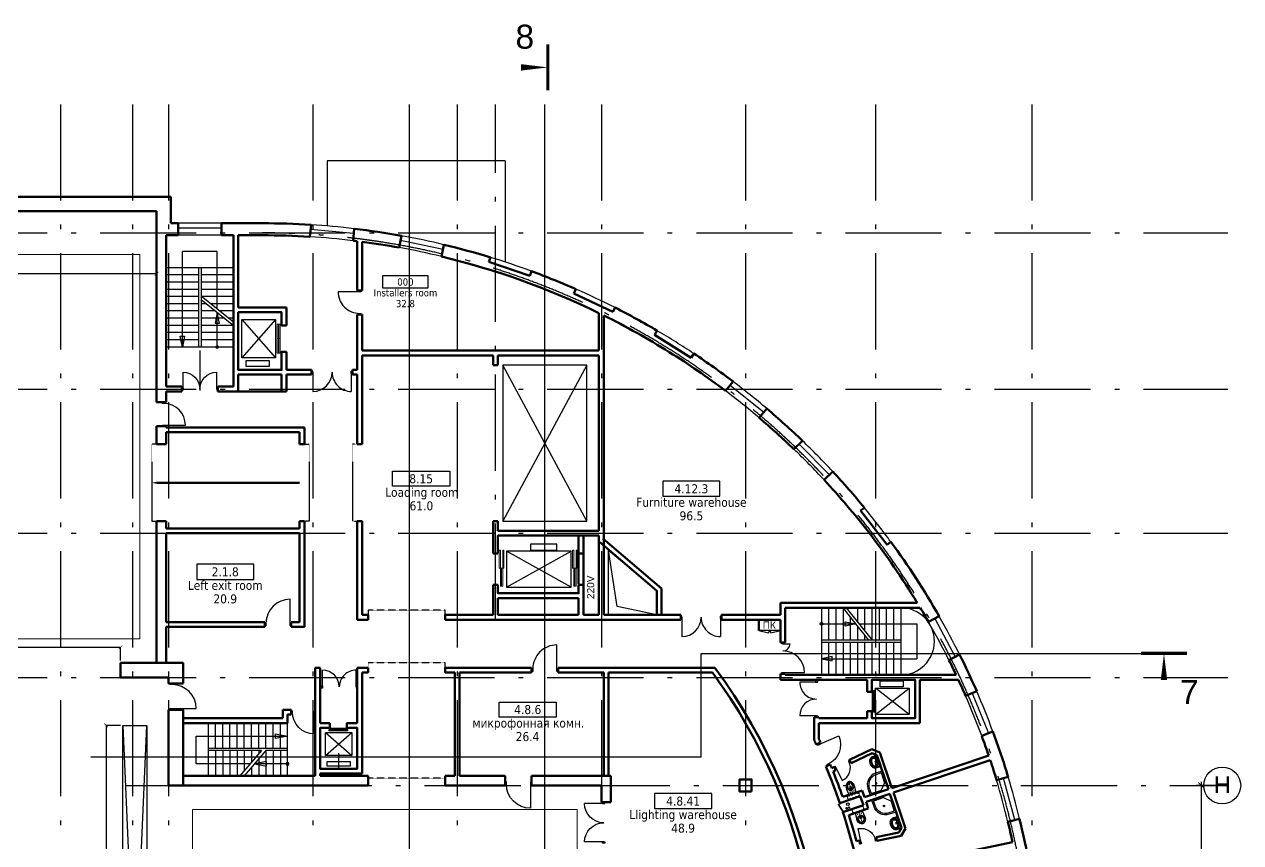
# Model space of a CAD drawing. Header units: millimetres. Extents: x 2558 to 253942, y 1343 to 186042.
# Drawn here: x 198001 to 248591, y 151863 to 185925 of the extents above; entities that cross this region are included whole.
import ezdxf
from ezdxf.enums import TextEntityAlignment as Align

# ---------------------------------------------------------------- set-up
doc = ezdxf.new("R2010")
doc.units = ezdxf.units.MM
for name, pattern in [('DASHED', [0.75, 0.5, -0.25]), ('HIDDEN', [0.375, 0.25, -0.125]), ('OSY', [6200, 4000, -1000, 200, -1000])]:
    doc.linetypes.add(name, pattern=pattern)
for name, color, linetype in [('AKS-NUM', 3, 'Continuous'), ('axes', 40, 'OSY'), ('DIM', 4, 'Continuous'), ('dim100', 7, 'Continuous'), ('DV', 70, 'Continuous'), ('F', 4, 'Continuous'), ('M', 7, 'Continuous'), ('P', 3, 'Continuous'), ('R', 7, 'Continuous'), ('ST_PENOblock', 3, 'Continuous'), ('T-EXPL pom', 9, 'Continuous'), ('T_expl', 6, 'Continuous')]:
    doc.layers.add(name, color=color, linetype=linetype)
doc.layers.add('Canal', color=7, linetype='Continuous', true_color=0xafd5d5, plot=False)
doc.layers.add('hide', color=61, linetype='Continuous', lineweight=5, plot=False)
for name, color, linetype, lineweight in [('Kolumns', 5, 'Continuous', 50), ('ST', 5, 'Continuous', 50), ('Technology 2', 6, 'Continuous', 5), ('TEN', 2, 'Continuous', 30)]:
    doc.layers.add(name, color=color, linetype=linetype, lineweight=lineweight)
doc.layers.add('SN', color=7, linetype='Continuous', plot=False)
doc.styles.add('DIM100', font='arial.ttf')
doc.styles.add('dim200', font='arial.ttf')
doc.styles.add('EXPL', font='tahoma.ttf')
doc.dimstyles.new('DIM100', dxfattribs={"dimtxt": 300, "dimasz": 150, "dimexe": 0, "dimexo": 100, "dimgap": 100, "dimtad": 1, "dimdec": 0, "dimzin": 0, "dimdsep": 46, "dimtxsty": 'DIM100', "dimblk": 'ARCHTICK', "dimcen": 200, "dimdle": 0.5, "dimclrt": 256, "dimaunit": 1, "dimazin": 0, "dimtfac": 1, "dimtdec": 0, "dimtix": 1, "dimtofl": 0, "dimtmove": 2, "dimatfit": 0, "dimldrblk": 'DOT', "dimfxl": 0, "dimtvp": 1.5, "dimtolj": 1, "dimtzin": 0, "dimarcsym": 0})
doc.dimstyles.new('DIM200', dxfattribs={"dimtxt": 500, "dimasz": 250, "dimexe": 200, "dimexo": 200, "dimgap": 150, "dimtad": 1, "dimdec": 0, "dimzin": 0, "dimdsep": 46, "dimtxsty": 'dim200', "dimblk": 'ARCHTICK', "dimcen": 100, "dimdle": 150, "dimclrd": 256, "dimclre": 256, "dimclrt": 256, "dimaunit": 1, "dimadec": 4, "dimazin": 0, "dimtfac": 1, "dimtdec": 0, "dimtix": 1, "dimtofl": 0, "dimtmove": 0, "dimatfit": 0, "dimldrblk": 'DOT', "dimfxl": 200, "dimtolj": 1, "dimtzin": 0, "dimarcsym": 0})

# ---------------------------------------------------------------- blocks, each defined once
blk = doc.blocks.new('A$C47705284')
at = {"layer": 'hide'}
for points in [[(-1350, 3250), (-2100, 3250), (-2100, 3200), (-1350, 3200)], [(-1350, 3150), (-2100, 3150), (-2100, 3200), (-1350, 3200)], [(-600, 3300), (-1350, 3300), (-1350, 3250), (-600, 3250)], [(-600, 3100), (-1350, 3100), (-1350, 3150), (-600, 3150)], [(-1350, 200), (-2100, 200), (-2100, 150), (-1350, 150)], [(-1350, 100), (-2100, 100), (-2100, 150), (-1350, 150)], [(-600, 250), (-1350, 250), (-1350, 200), (-600, 200)], [(-600, 50), (-1350, 50), (-1350, 100), (-600, 100)]]:
    blk.add_lwpolyline(points, close=True, dxfattribs=at)
at = {"layer": 'P'}
blk.add_lwpolyline([(-2150, 3050), (-650, 3050), (-650, 350), (-2150, 350), (-2150, 3050), (-650, 350), (-2150, 350), (-650, 3050)], dxfattribs=at)
blk.add_lwpolyline([(-600, 2450), (-350, 2450), (-350, 1350), (-600, 1350)], close=True, dxfattribs=at)
at = {"layer": 'ST'}
for p, q in [((-2050, 0), (-2050, -200)), ((-750, 0), (-750, -200))]:
    blk.add_line(p, q, dxfattribs=at)
for points in [[(-2050, 3550), (-2050, 3350), (-2400, 3350), (-2400, 0), (-2050, 0)], [(-750, 0), (0, 0), (0, 3350), (-750, 3350), (-750, 3550)]]:
    blk.add_lwpolyline(points, dxfattribs=at)
blk = doc.blocks.new('nomkom')
blk.add_lwpolyline([(-950, 0), (950, 0), (950, 500), (-950, 500)], close=True)
at = {"style": 'EXPL'}
for tag, height, p in [('NO_LEGEND', 300, (0, 100)), ('ROOM_NAME', 200, (0, -350)), ('AREA', 300, (0, -800))]:
    blk.add_attdef(tag, text='', height=height, dxfattribs=at).set_placement(p, align=Align.CENTER)
blk = doc.blocks.new('88')
at = {"layer": 'DV'}
for p, q in [((0, -50), (800, -50)), ((0, -1650), (800, -1650))]:
    blk.add_line(p, q, dxfattribs=at)
for points in [[(-50, -50), (-50, 0), (50, 0), (50, -50)], [(-50, -1650), (-50, -1700), (50, -1700), (50, -1650)]]:
    blk.add_lwpolyline(points, close=True, dxfattribs=at)
for centre, start, end in [((0, -50), 270, 0), ((0, -1650), 0, 90)]:
    blk.add_arc(centre, 800, start, end, dxfattribs=at)
blk = doc.blocks.new('_ArchTick')
at = {"color": 0, "linetype": 'ByBlock', "const_width": 0.15}
blk.add_lwpolyline([(-0.5, -0.5), (0.5, 0.5)], dxfattribs=at)
blk = doc.blocks.new('*D465')
at = {"layer": 'Defpoints', "color": 0, "transparency": 16777216}
for p in [(246959, 154243), (248059, 154243), (248059, 136243)]:
    blk.add_point(p, dxfattribs=at)
at = {"layer": 'DIM', "lineweight": -2, "transparency": 16777216}
for p, q in [((246959, 136093), (246959, 154393)), ((247859, 154243), (246759, 154243)), ((247859, 136243), (246759, 136243))]:
    blk.add_line(p, q, dxfattribs=at)
at = {"layer": 'DIM', "lineweight": -2, "transparency": 16777216, "xscale": 250, "yscale": 250, "zscale": 250}
for p, rotation in [((246959, 154243), 90), ((246959, 136243), 270)]:
    blk.add_blockref('_ArchTick', p, dxfattribs=dict(at, rotation=rotation))
at = {"layer": 'DIM', "transparency": 16777216, "insert": (246554, 145243), "char_height": 500, "attachment_point": 5, "rotation": 90, "style": 'dim200'}
blk.add_mtext('\\A1;18000', dxfattribs=at)
blk = doc.blocks.new('_Dot')
at = {"layer": 'P', "color": 0, "lineweight": -2}
blk.add_line((-0.5, 0), (-1, 0), dxfattribs=at)
at = {"layer": 'P', "color": 0, "const_width": 0.5}
blk.add_lwpolyline([(-0.25, 0, 1), (0.25, 0, 1)], format="xyb", close=True, dxfattribs=at)
blk = doc.blocks.new('*D477')
at = {"layer": 'Defpoints', "color": 0, "transparency": 16777216}
for p in [(184501, 177143), (203501, 177143), (184501, 175543)]:
    blk.add_point(p, dxfattribs=at)
at = {"layer": 'dim100', "color": 0, "lineweight": -2, "transparency": 16777216}
for p, q in [((184501, 177043), (184501, 175543)), ((203501, 177043), (203501, 175543)), ((203502, 175543), (184501, 175543))]:
    blk.add_line(p, q, dxfattribs=at)
at = {"layer": 'dim100', "color": 0, "lineweight": -2, "transparency": 16777216, "xscale": 150, "yscale": 150, "zscale": 150, "rotation": 180}
blk.add_blockref('_ArchTick', (184501, 175543), dxfattribs=at)
at = {"layer": 'dim100', "color": 0, "lineweight": -2, "transparency": 16777216, "xscale": 150, "yscale": 150, "zscale": 150}
blk.add_blockref('_ArchTick', (203501, 175543), dxfattribs=at)
at = {"layer": 'dim100', "transparency": 16777216, "insert": (194001, 175797), "char_height": 300, "attachment_point": 5, "style": 'DIM100'}
blk.add_mtext('\\A1;19000', dxfattribs=at)
blk = doc.blocks.new('77')
at = {"layer": 'DV'}
for p, q in [((50, 0), (50, -700)), ((1450, 0), (1450, -700))]:
    blk.add_line(p, q, dxfattribs=at)
for points in [[(50, 50), (0, 50), (0, -50), (50, -50)], [(1450, 50), (1500, 50), (1500, -50), (1450, -50)]]:
    blk.add_lwpolyline(points, close=True, dxfattribs=at)
for centre, start, end in [((50, 0), 270, 0), ((1450, 0), 180, 270)]:
    blk.add_arc(centre, 700, start, end, dxfattribs=at)
blk = doc.blocks.new('A$C497D624B')
at = {"layer": 'hide'}
for points in [[(250, 1790), (700, 1790), (700, 1740), (250, 1740)], [(250, 1720), (700, 1720), (700, 1670), (250, 1670)], [(1150, 1790), (700, 1790), (700, 1740), (1150, 1740)], [(1150, 1720), (700, 1720), (700, 1670), (1150, 1670)]]:
    blk.add_lwpolyline(points, close=True, dxfattribs=at)
at = {"layer": 'P'}
blk.add_lwpolyline([(150, 1650), (1250, 1650), (1250, 250), (150, 250), (150, 1650), (1250, 250), (150, 250), (1250, 1650)], dxfattribs=at)
blk.add_lwpolyline([(1300, 1450), (1550, 1450), (1550, 500), (1300, 500)], close=True, dxfattribs=at)
at = {"layer": 'ST'}
blk.add_lwpolyline([(300, 2000), (300, 1800), (0, 1800), (0, 0), (1600, 0), (1600, 1800), (1100, 1800), (1100, 2000)], dxfattribs=at)
blk = doc.blocks.new('93')
at = {"layer": 'DV'}
for p, q in [((50, 0), (50, -900)), ((1250, 0), (1250, -300))]:
    blk.add_line(p, q, dxfattribs=at)
for points in [[(50, 50), (50, -50), (0, -50), (0, 50)], [(1300, 50), (1300, -50), (1250, -50), (1250, 50)]]:
    blk.add_lwpolyline(points, close=True, dxfattribs=at)
for centre, radius, start, end in [((50, 0), 900, 270, 0), ((1250, 0), 300, 180, 270)]:
    blk.add_arc(centre, radius, start, end, dxfattribs=at)
blk = doc.blocks.new('A$C61B65F7C')
at = {"layer": 'hide'}
for points in [[(-1900, 1740), (-1300, 1740), (-1300, 1690), (-1900, 1690)], [(-1900, 1670), (-1300, 1670), (-1300, 1620), (-1900, 1620)], [(-700, 1740), (-1300, 1740), (-1300, 1690), (-700, 1690)], [(-700, 1669), (-1300, 1669), (-1300, 1619), (-700, 1619)]]:
    blk.add_lwpolyline(points, close=True, dxfattribs=at)
at = {"layer": 'P'}
blk.add_lwpolyline([(-2100, 1550), (-500, 1550), (-500, 150), (-2100, 150), (-2100, 1550), (-500, 150), (-2100, 150), (-500, 1550)], dxfattribs=at)
blk.add_lwpolyline([(-387, 1277), (-137, 1277), (-137, 327), (-387, 327)], close=True, dxfattribs=at)
at = {"layer": 'ST'}
blk.add_lwpolyline([(-1850, 2000), (-1850, 1800), (-2400, 1800), (-2400, 0), (0, 0), (0, 1800), (-750, 1800), (-750, 2000)], dxfattribs=at)
blk = doc.blocks.new('*D488')
at = {"layer": 'Defpoints', "color": 0, "transparency": 16777216}
for p in [(202101, 156743), (201401, 133743), (202101, 133743)]:
    blk.add_point(p, dxfattribs=at)
at = {"layer": 'dim100', "color": 0, "lineweight": -2, "transparency": 16777216}
for p, q in [((201401, 156744), (201401, 133743)), ((202001, 156743), (201401, 156743)), ((202001, 133743), (201401, 133743))]:
    blk.add_line(p, q, dxfattribs=at)
at = {"layer": 'dim100', "color": 0, "lineweight": -2, "transparency": 16777216, "xscale": 150, "yscale": 150, "zscale": 150}
for p, rotation in [((201401, 156743), 90), ((201401, 133743), 270)]:
    blk.add_blockref('_ArchTick', p, dxfattribs=dict(at, rotation=rotation))
at = {"layer": 'dim100', "transparency": 16777216, "insert": (201148, 145243), "char_height": 300, "attachment_point": 5, "rotation": 90, "style": 'DIM100'}
blk.add_mtext('\\A1;23000', dxfattribs=at)
blk = doc.blocks.new('A$C7EA548E2')
at = {"layer": 'hide'}
for points in [[(-1191, -10), (-775, -10), (-775, -60), (-1191, -60)], [(-1191, -80), (-775, -80), (-775, -130), (-1191, -130)], [(-391, -10), (-775, -10), (-775, -60), (-391, -60)], [(-391, -80), (-775, -80), (-775, -130), (-391, -130)]]:
    blk.add_lwpolyline(points, close=True, dxfattribs=at)
at = {"layer": 'M', "linetype": 'Continuous'}
blk.add_line((-775, -1700), (-775, -1050), dxfattribs=at)
at = {"layer": 'P'}
blk.add_lwpolyline([(-1325, -200), (-225, -200), (-225, -1150), (-1325, -1150), (-1325, -200), (-225, -1150), (-1325, -1150), (-225, -200)], dxfattribs=at)
blk.add_lwpolyline([(-300, -1400), (-300, -1600), (-1250, -1600), (-1250, -1400)], close=True, dxfattribs=at)
at = {"layer": 'ST'}
blk.add_lwpolyline([(-1141, 200), (-1141, 0), (-1550, 0), (-1550, -1700), (0, -1700), (0, 0), (-441, 0), (-441, 200)], dxfattribs=at)
blk = doc.blocks.new('90')
at = {"layer": 'DV'}
blk.add_line((50, 0), (50, -900), dxfattribs=at)
for points in [[(50, 50), (50, -50), (0, -50), (0, 50)], [(1000, 50), (1000, -50), (950, -50), (950, 50)]]:
    blk.add_lwpolyline(points, close=True, dxfattribs=at)
blk.add_arc((50, 0), 900, 270, 0, dxfattribs=at)
blk = doc.blocks.new('100')
at = {"layer": 'DV'}
blk.add_line((50, -50), (50, -1050), dxfattribs=at)
for points in [[(50, 50), (50, -50), (0, -50), (0, 50)], [(1100, 50), (1100, -50), (1050, -50), (1050, 50)]]:
    blk.add_lwpolyline(points, close=True, dxfattribs=at)
blk.add_arc((50, -50), 1000, 270, 0, dxfattribs=at)
blk = doc.blocks.new('A$C724B65FA')
for points in [[(-70, 400), (-70, 370), (0, 370), (0, 400)], [(-70, 30), (-70, 0), (0, 0), (0, 30)], [(82, 360), (0, 30), (-19, 35), (63, 365)]]:
    blk.add_lwpolyline(points, close=True)
blk.add_arc((0, 30), 340, 75.9638, 90)
blk = doc.blocks.new('CLO')
for p, q in [((0, 150), (274, 174)), ((0, 150), (0, 0)), ((0, -150), (0, 0)), ((217, -20), (217, 20)), ((237, 40), (264, 40)), ((294, -10), (294, 10)), ((0, -150), (274, -174)), ((237, -40), (264, -40))]:
    blk.add_line(p, q)
at = {"linetype": 'HIDDEN', "ltscale": 100}
blk.add_line((0, 0, 0), (487, 0, 0), dxfattribs=at)
for centre in [(90, 78), (90, -78)]:
    blk.add_circle(centre, 7.5)
for centre, radius, start, end in [((256, 14), 99, 134.445, 181.636), ((-225, 0), 382, 0, 1.636), ((-225, 0), 382, 358.364, 0), ((256, 14), 89, 134.445, 181.636), ((-225, 0), 392, 0, 1.636), ((-225, 0), 392, 358.364, 0), ((270, -1), 120, 106.7846, 134.445), ((270, -1), 110, 106.7846, 134.445), ((237, 20), 20, 90, 180), ((299, -97), 220, 53.9334, 106.7846), ((299, -97), 210, 53.9334, 106.7846), ((264, 10), 30, 0, 90), ((301, -82), 257, 52.2185, 95.9779), ((370, 0), 90, 0, 53.9334), ((370, 0), 90, 306.0666, 0), ((370, 0), 100, 0, 53.9334), ((370, 0), 100, 306.0666, 0), ((370, 0), 150, 0, 53.9334), ((370, 0), 150, 306.0666, 0), ((256, -14), 99, 178.364, 225.555), ((256, -14), 89, 178.364, 225.555), ((270, 1), 120, 225.555, 253.2154), ((270, 1), 110, 225.555, 253.2154), ((237, -20), 20, 180, 270), ((299, 97), 220, 253.2154, 306.0666), ((299, 97), 210, 253.2154, 306.0666), ((264, -10), 30, 270, 0), ((301, 82), 257, 264.0221, 307.7815)]:
    blk.add_arc(centre, radius, start, end)
blk = doc.blocks.new('A$C37EF07C6')
at = {"linetype": 'HIDDEN', "ltscale": 0.3, "elevation": 0}
blk.add_lwpolyline([(-245, 35), (-245, 175), (245, 175), (245, 35)], close=True, dxfattribs=at)
at = {"rotation": 269.9999999733196}
blk.add_blockref('CLO', (0, 0, 0), dxfattribs=at)
blk = doc.blocks.new('60')
at = {"layer": 'DV'}
blk.add_line((50, 0), (50, -600), dxfattribs=at)
for points in [[(50, 50), (0, 50), (0, -50), (50, -50)], [(700, 50), (650, 50), (650, -50), (700, -50)]]:
    blk.add_lwpolyline(points, close=True, dxfattribs=at)
blk.add_arc((50, 0), 600, 270, 0, dxfattribs=at)
blk = doc.blocks.new('W3-3')
at = {"color": 7}
for p, q in [((-230, 20), (-230, 210)), ((-210, 0), (210, 0)), ((0, 0), (0, 171)), ((230, 20), (230, 210))]:
    blk.add_line(p, q, dxfattribs=at)
blk.add_circle((0, 107), 18, dxfattribs=at)
for centre, start, end in [((-210, 20), 180, 270), ((210, 20), 270, 0)]:
    blk.add_arc(centre, 20, start, end, dxfattribs=at)
blk.add_ellipse((0, 210), major_axis=(-230, 0), ratio=0.701058, start_param=3.141593, end_param=6.283185, dxfattribs=at)
blk.add_ellipse((0, 194), major_axis=(190, 0), ratio=0.693554, dxfattribs=at)
blk = doc.blocks.new('w4-1')
at = {"layer": 'SN'}
for points in [[(-50, 0), (-750, 0, -0.414214), (-800, 50), (-800, 300, -0.414214), (-300, 800), (-50, 800, -0.414214), (0, 750), (0, 50, -0.414214)], [(-321, 60), (-690, 60, -0.414214), (-740, 110), (-740, 300, -0.414221), (-300, 740), (-110, 740, -0.414214), (-60, 690), (-60, 321, -0.198912), (-75, 285), (-285, 75, -0.198912)]]:
    blk.add_lwpolyline(points, format="xyb", close=True, dxfattribs=at)
blk.add_circle((-400, 400), 30, dxfattribs=at)
blk = doc.blocks.new('*D296')
at = {"layer": 'Defpoints', "color": 0, "transparency": 16777216}
for p in [(186001, 159993), (186001, 159343), (202001, 159343)]:
    blk.add_point(p, dxfattribs=at)
at = {"layer": 'dim100', "color": 0, "lineweight": -2, "transparency": 16777216}
for p, q in [((186001, 159443), (186001, 159993)), ((202002, 159993), (186001, 159993)), ((202001, 159443), (202001, 159993))]:
    blk.add_line(p, q, dxfattribs=at)
at = {"layer": 'dim100', "color": 0, "lineweight": -2, "transparency": 16777216, "xscale": 150, "yscale": 150, "zscale": 150, "rotation": 180}
blk.add_blockref('_ArchTick', (186001, 159993), dxfattribs=at)
at = {"layer": 'dim100', "color": 0, "lineweight": -2, "transparency": 16777216, "xscale": 150, "yscale": 150, "zscale": 150}
blk.add_blockref('_ArchTick', (202001, 159993), dxfattribs=at)
at = {"layer": 'dim100', "transparency": 16777216, "insert": (194001, 160247), "char_height": 300, "attachment_point": 5, "style": 'DIM100'}
blk.add_mtext('\\A1;16000', dxfattribs=at)

msp = doc.modelspace()

# ---------------------------------------------------------------- linework, layer by layer
at = {"layer": 'AKS-NUM'}
msp.add_circle((247825.1, 154243.4), 765.9, dxfattribs=at)
at = {"layer": 'axes'}
for p, q in [((199501.4, 182593.4), (199501.4, 101893.4)), ((202501.4, 182593.4), (202501.4, 101893.4)), ((204001.4, 182593.4), (204001.4, 101893.4)), ((210001.4, 182593.4), (210001.4, 101893.4)), ((216001.4, 182593.4), (216001.4, 101893.4)), ((222001.4, 182593.4), (222001.4, 153543.4)), ((228001.4, 182593.4), (228001.4, 101893.4)), ((233401.4, 182593.4), (233401.4, 101893.4)), ((239901.4, 182593.4), (239901.4, 101893.4)), ((132951.4, 177243.4), (248059.2, 177243.4)), ((205301.4, 172343.4), (205301.4, 170689.1)), ((132951.4, 170743.4), (248059.2, 170743.4)), ((132951.4, 164743.4), (248059.2, 164743.4)), ((132951.4, 158743.4), (248059.2, 158743.4)), ((202251.4, 154243.4), (248059.2, 154243.4))]:
    msp.add_line(p, q, dxfattribs=at)
at = {"layer": 'axes', "color": 7}
msp.add_line((217601.4, 161143.4), (217601.4, 182593.4), dxfattribs=at)
at = {"layer": 'axes'}
msp.add_arc((207901.4, 145243.4), 32000, 270, 90, dxfattribs=at)
at = {"layer": 'Canal', "linetype": 'Continuous'}
msp.add_lwpolyline([(224301.4, 161343.4), (222301.4, 161343.4), (222301.4, 164043.4), (224301.4, 162352.8), (224301.4, 161343.4), (222651.4, 161693.4), (222301.4, 164043.4)], dxfattribs=at)
at = {"layer": 'F'}
for p, q in [((206201.4, 177643.4), (204401.4, 177643.4)), ((206201.4, 177443.4), (204401.4, 177443.4)), ((206201.4, 177143.4), (204401.4, 177143.4)), ((211699.9, 177218.6), (209907.2, 177380.9)), ((215414.5, 176554.6), (213653.1, 176925.5)), ((227352.7, 170904.4), (228756.2, 169777.4)), ((230221.1, 168452.7), (231483.1, 167169.2)), ((235874.7, 161191.3), (236722.1, 159603.3)), ((237428, 158089.3), (238099.7, 156419.3)), ((239199.8, 152809.8), (238728.1, 154546.9))]:
    msp.add_line(p, q, dxfattribs=at)
for radius, start, end in [(32400, 83.23515, 86.41866), (31900, 83.21019, 86.44361), (32400, 76.51696, 79.70046), (31900, 76.492, 79.72542), (32400, 69.79877, 72.98227), (32400, 63.08057, 66.26408), (32400, 56.36238, 59.54589), (32400, 49.64419, 52.8277), (31900, 49.61924, 52.85266), (32400, 42.926, 46.10951), (31900, 42.90105, 46.13447), (32400, 36.20781, 39.39132), (31900, 26.46968, 29.7031), (32400, 26.49464, 29.67814), (31900, 20.29363, 23.52705), (32400, 20.31858, 23.50209), (31900, 13.57543, 16.80885), (32400, 13.60039, 16.7839)]:
    msp.add_arc((207901.4, 145243.4), radius, start, end, dxfattribs=at)
at = {"layer": 'Kolumns'}
for points in [[(204601.4, 158493.4), (204601.4, 159343.4), (202001.4, 159343.4), (202001.4, 158743.4), (204001.4, 158743.4), (204001.4, 158493.4)], [(204001.4, 157393.4), (204001.4, 154243.4), (204601.4, 154243.4), (204601.4, 157393.4)]]:
    msp.add_lwpolyline(points, close=True, dxfattribs=at)
at = {"layer": 'P'}
for p, q in [((218001.4, 180243.4), (210601.4, 180243.4)), ((210601.4, 180243.4), (210601.4, 177530.7)), ((218001.4, 180243.4), (218001.4, 176029)), ((206026.4, 176468.4), (204576.4, 176468.4)), ((204576.4, 172493.4), (204576.4, 176468.4)), ((206026.4, 174083.4), (206026.4, 176468.4)), ((206701.4, 175793.4), (203901.4, 175793.4)), ((205251.4, 175793.4), (205251.4, 172493.4)), ((205351.4, 175793.4), (205351.4, 172493.4)), ((205251.4, 175493.4), (203901.4, 175493.4)), ((205251.4, 175193.4), (203901.4, 175193.4)), ((206701.4, 175493.4), (205351.4, 175493.4)), ((206701.4, 175193.4), (205351.4, 175193.4)), ((205251.4, 174893.4), (203901.4, 174893.4)), ((205251.4, 174593.4), (203901.4, 174593.4)), ((206701.4, 174893.4), (205351.4, 174893.4)), ((205351.4, 174623.4), (206701.4, 173543.4)), ((206701.4, 174593.4), (205388.9, 174593.4)), ((205251.4, 174293.4), (203901.4, 174293.4)), ((205351.4, 174473.4), (206701.4, 173393.4)), ((205576.4, 174293.4), (205351.4, 174293.4)), ((206701.4, 174293.4), (205763.9, 174293.4)), ((205251.4, 173993.4), (203901.4, 173993.4)), ((205251.4, 173693.4), (203901.4, 173693.4)), ((205951.4, 173993.4), (205351.4, 173993.4)), ((206326.4, 173693.4), (205351.4, 173693.4)), ((206026.4, 172493.4), (206026.4, 173933.4)), ((206701.4, 173993.4), (206138.9, 173993.4)), ((206701.4, 173693.4), (206513.9, 173693.4)), ((205251.4, 173393.4), (203901.4, 173393.4)), ((205251.4, 173093.4), (203901.4, 173093.4)), ((206701.4, 173393.4), (205351.4, 173393.4)), ((206701.4, 173093.4), (205351.4, 173093.4)), ((205251.4, 172793.4), (203901.4, 172793.4)), ((206701.4, 172793.4), (205351.4, 172793.4)), ((206701.4, 172493.4), (203901.4, 172493.4)), ((231151.4, 161643.4), (231151.4, 158843.4)), ((231451.4, 161643.4), (231451.4, 160293.4)), ((231751.4, 161643.4), (231751.4, 160293.4)), ((233131.4, 160293.4), (232051.4, 161643.4)), ((232051.4, 161643.4), (232051.4, 160293.4)), ((233281.4, 160293.4), (232201.4, 161643.4)), ((232651.4, 161643.4), (232651.4, 161080.9)), ((232951.4, 161643.4), (232951.4, 160705.9)), ((233251.4, 161643.4), (233251.4, 160330.9)), ((233551.4, 161643.4), (233551.4, 160293.4)), ((233851.4, 161643.4), (233851.4, 160293.4)), ((234151.4, 161643.4), (234151.4, 160293.4)), ((234451.4, 161643.4), (234451.4, 158843.4)), ((231151.4, 160968.4), (232591.4, 160968.4)), ((232351.4, 161268.4), (232351.4, 160293.4)), ((232651.4, 160893.4), (232651.4, 160293.4)), ((232741.4, 160968.4), (235126.4, 160968.4)), ((235126.4, 160968.4), (235126.4, 159518.4)), ((232951.4, 160518.4), (232951.4, 160293.4)), ((234451.4, 160293.4), (231151.4, 160293.4)), ((234451.4, 160193.4), (231151.4, 160193.4)), ((231451.4, 160193.4), (231451.4, 158843.4)), ((231751.4, 160193.4), (231751.4, 158843.4)), ((232051.4, 160193.4), (232051.4, 158843.4)), ((232351.4, 160193.4), (232351.4, 158843.4)), ((232651.4, 160193.4), (232651.4, 158843.4)), ((232951.4, 160193.4), (232951.4, 158843.4)), ((233251.4, 160193.4), (233251.4, 158843.4)), ((233551.4, 160193.4), (233551.4, 158843.4)), ((233851.4, 160193.4), (233851.4, 158843.4)), ((234151.4, 160193.4), (234151.4, 158843.4)), ((231151.4, 159518.4), (235126.4, 159518.4)), ((205651.4, 156843.4), (205651.4, 154643.4)), ((205951.4, 155793.4), (205951.4, 156843.4)), ((206251.4, 155793.4), (206251.4, 156843.4)), ((206551.4, 155793.4), (206551.4, 156843.4)), ((206851.4, 155793.4), (206851.4, 156843.4)), ((207151.4, 155793.4), (207151.4, 156843.4)), ((207451.4, 155793.4), (207451.4, 156843.4)), ((207751.4, 155793.4), (207751.4, 156843.4)), ((208051.4, 155793.4), (208051.4, 156843.4)), ((208351.4, 155793.4), (208351.4, 156843.4)), ((208651.4, 155793.4), (208651.4, 156843.4)), ((208951.4, 154643.4), (208951.4, 156843.4)), ((205651.4, 155793.4), (208951.4, 155793.4)), ((207863.9, 155693.4), (205651.4, 155693.4)), ((205951.4, 155693.4), (205951.4, 154643.4)), ((206251.4, 155693.4), (206251.4, 154643.4)), ((206551.4, 155693.4), (206551.4, 154643.4)), ((206851.4, 155693.4), (206851.4, 154643.4)), ((207863.9, 155693.4), (206963.9, 154643.4)), ((207151.4, 155693.4), (207151.4, 154862.2)), ((208051.4, 155693.4), (207151.4, 154643.4)), ((207451.4, 155693.4), (207451.4, 155212.2)), ((207751.4, 155693.4), (207751.4, 155562.2)), ((207751.4, 155343.4), (207751.4, 154643.4)), ((208051.4, 155693.4), (208051.4, 154643.4)), ((208951.4, 155693.4), (208051.4, 155693.4)), ((208351.4, 155693.4), (208351.4, 154643.4)), ((208651.4, 155693.4), (208651.4, 154643.4)), ((207451.4, 154993.4), (207451.4, 154643.4))]:
    msp.add_line(p, q, dxfattribs=at)
for points in [[(206026.4, 173933.4), (205936, 173483.4), (206116.8, 173483.4)], [(204576.4, 172493.4), (204486, 172943.4), (204666.8, 172943.4)], [(232591.4, 160968.4), (232141.4, 160878), (232141.4, 161058.8)], [(228551.4, 160693.4), (228951.4, 160593.4), (229001.4, 160693.4), (229051.4, 160593.4), (229451.4, 160693.4)], [(231151.4, 159518.4), (231601.4, 159428), (231601.4, 159608.8)]]:
    msp.add_lwpolyline(points, close=True, dxfattribs=at)
for points in [[(221401.4, 171743.4), (217901.4, 171743.4), (217901.4, 165243.4), (221401.4, 165243.4), (221401.4, 171743.4), (217901.4, 165243.4), (221401.4, 165243.4), (217901.4, 171743.4)], [(202101.4, 156743.4), (203101.4, 156743.4), (203101.4, 133743.4), (202101.4, 133743.4), (202101.4, 156743.4), (203101.4, 133743.4), (202101.4, 133743.4), (203101.4, 156743.4)], [(207392.5, 155143.4), (205151.4, 155143.4), (205151.4, 156293.4), (208951.4, 156293.4), (208451.4, 156193.4), (208451.4, 156393.4), (208951.4, 156293.4)]]:
    msp.add_lwpolyline(points, dxfattribs=at)
msp.add_lwpolyline([(208897.1, 155128.4, 14.7946634), (208895.1, 155143.4), (208951.4, 155143.4), (207580, 155143.4), (208080, 155043.4), (208080, 155243.4), (207580, 155143.4)], format="xyb", dxfattribs=at)
for centre in [(206026.4, 172493.4), (231151.4, 160968.4)]:
    msp.add_circle(centre, 56.3, dxfattribs=at)
msp.add_arc((234451.4, 160243.4), 1400, 270, 90, dxfattribs=at)
at = {"layer": 'R', "color": 7, "linetype": 'DASHED'}
for p, q in [((214001.4, 182593.4), (214001.4, 109343.4)), ((219651.4, 136243.4), (219651.4, 182593.4))]:
    msp.add_line(p, q, dxfattribs=at)
at = {"layer": 'R', "const_width": 133.9}
for points in [[(219776.5, 183172.5), (219776.5, 185091.3)], [(244442, 159743.4), (246360.8, 159743.4)]]:
    msp.add_lwpolyline(points, dxfattribs=at)
at = {"layer": 'R'}
for points in [[(218660.9, 184131.9, 267.7, 0, 0), (219776.5, 184131.9, 0, 0, 0)], [(245401.4, 158627.8, 267.7, 0, 0), (245401.4, 159743.4, 0, 0, 0)]]:
    msp.add_lwpolyline(points, format="xyseb", dxfattribs=at)
at = {"layer": 'R', "color": 7, "linetype": 'DASHED', "ltscale": 0.5}
for points in [[(203501.4, 168443.4), (203301.4, 168443.4), (203301.4, 165243.4), (203501.4, 165243.4)], [(209651.4, 168443.4), (209851.4, 168443.4), (209851.4, 165243.4), (209651.4, 165243.4)], [(211851.4, 168443.4), (211651.4, 168443.4), (211651.4, 165243.4), (211851.4, 165243.4)], [(215501.4, 161343.4), (215501.4, 161543.4), (212301.4, 161543.4), (212301.4, 161343.4)], [(215501.4, 159143.4), (215501.4, 159343.4), (212301.4, 159343.4), (212301.4, 159143.4)], [(215501.4, 154343.4), (215501.4, 154543.4), (212301.4, 154543.4), (212301.4, 154343.4)]]:
    msp.add_lwpolyline(points, dxfattribs=at)
at = {"layer": 'R', "color": 7, "linetype": 'DASHED'}
msp.add_lwpolyline([(200751.4, 155443.4), (226151.4, 155443.4), (226151.4, 159743.4), (245401.4, 159743.4)], dxfattribs=at)
at = {"layer": 'SN'}
for centre, radius in [((232202.8, 153293.2), 30), ((232249.9, 153467.3), 60), ((232297.6, 153325.1), 30)]:
    msp.add_circle(centre, radius, dxfattribs=at)
at = {"layer": 'ST'}
for p, q in [((184001.4, 178743.4), (204101.4, 178743.4)), ((204101.4, 177643.4), (204101.4, 178743.4)), ((184501.4, 178143.4), (203501.4, 178143.4)), ((204401.4, 177643.4), (204101.4, 177643.4)), ((204401.4, 177143.4), (204401.4, 177643.4)), ((206201.4, 177143.4), (206201.4, 177643.4)), ((206201.4, 177643.4), (207901.4, 177643.4)), ((209925.3, 177580.1), (209880.2, 177082)), ((203901.4, 170843.4), (203901.4, 177143.4)), ((203901.4, 177143.4), (204401.4, 177143.4)), ((206701.4, 177143.4), (206201.4, 177143.4)), ((206701.4, 170843.4), (206701.4, 177143.4)), ((206901.4, 177143.4), (206901.4, 174143.4)), ((206901.4, 177143.4), (207901.4, 177143.4)), ((211717.9, 177417.8), (211672.8, 176919.7)), ((213694.3, 177121.3), (213591.3, 176631.9)), ((211851.4, 174843.4), (211851.4, 176897.9)), ((212051.4, 176872.3), (212051.4, 174843.4)), ((215455.7, 176750.4), (215352.6, 176261)), ((217383.8, 176224.7), (217320, 176035.1)), ((217320, 176035.1), (219025.9, 175460.7)), ((219089.7, 175650.3), (219025.9, 175460.7)), ((211851.4, 174843.4), (212051.4, 174843.4)), ((212051.4, 174843.4), (211851.4, 174843.4)), ((220943.1, 174902.7), (220857.5, 174721.9)), ((220857.5, 174721.9), (222484.5, 173951.8)), ((208901.4, 174143.4), (206901.4, 174143.4)), ((208901.4, 173393.4), (208901.4, 174143.4)), ((222570.1, 174132.7), (222484.5, 173951.8)), ((211851.4, 172343.4), (211851.4, 173843.4)), ((211851.4, 173843.4), (212051.4, 173843.4)), ((212051.4, 173843.4), (211851.4, 173843.4)), ((212051.4, 173843.4), (212051.4, 172343.4)), ((221901.4, 172343.4), (221901.4, 173907.1)), ((222101.4, 161343.4), (222101.4, 173808.6)), ((224323.3, 173173.4), (224217.1, 173003.8)), ((225742.8, 172048.7), (224217.1, 173003.8)), ((208901.4, 172293.4), (208901.4, 171543.4)), ((211851.4, 171543.4), (211851.4, 172343.4)), ((221901.4, 172343.4), (212051.4, 172343.4)), ((212051.4, 168443.4), (212051.4, 172143.4)), ((217501.4, 172143.4), (212051.4, 172143.4)), ((217501.4, 172143.4), (217501.4, 171743.4)), ((221901.4, 172143.4), (217701.4, 172143.4)), ((217701.4, 171743.4), (217701.4, 172143.4)), ((221901.4, 164843.4), (221901.4, 172143.4)), ((225849, 172218.3), (225742.8, 172048.7)), ((208901.4, 171543.4), (209951.4, 171543.4)), ((209951.4, 171543.4), (209951.4, 171343.4)), ((211851.4, 171543.4), (211651.4, 171543.4)), ((211651.4, 171543.4), (211651.4, 171343.4)), ((217501.4, 171743.4), (217701.4, 171743.4)), ((206701.4, 171143.4), (206701.4, 170843.4)), ((208701.4, 171343.4), (206901.4, 171343.4)), ((206901.4, 171343.4), (206901.4, 170643.4)), ((208701.4, 170643.4), (208701.4, 171343.4)), ((209951.4, 171343.4), (208901.4, 171343.4)), ((208901.4, 171343.4), (208901.4, 170643.4)), ((211651.4, 171343.4), (211851.4, 171343.4)), ((211851.4, 168443.4), (211851.4, 171343.4)), ((227477.9, 171060.4), (227164.7, 170670.4)), ((203901.4, 170843.4), (204551.4, 170843.4)), ((203901.4, 170193.4), (203901.4, 170643.4)), ((204551.4, 170643.4), (203901.4, 170643.4)), ((204551.4, 170843.4), (204551.4, 170643.4)), ((206701.4, 170843.4), (206051.4, 170843.4)), ((206051.4, 170843.4), (206051.4, 170643.4)), ((206051.4, 170643.4), (208901.4, 170643.4)), ((208901.4, 170643.4), (208701.4, 170643.4)), ((203901.4, 170193.4), (203501.4, 170193.4)), ((228881.4, 169933.4), (228568.3, 169543.4)), ((203901.4, 169193.4), (203501.4, 169193.4)), ((203901.4, 169143.4), (203901.4, 169193.4)), ((203901.4, 169143.4), (206151.4, 169143.4)), ((203901.4, 169143.4), (209651.4, 169143.4)), ((207051.4, 169143.4), (209651.4, 169143.4)), ((203901.4, 168943.4), (209451.4, 168943.4)), ((205151.4, 168943.4), (206151.4, 168943.4)), ((207351.4, 168943.4), (209451.4, 168943.4)), ((230363.7, 168593), (230007.1, 168242.3)), ((203501.4, 168443.4), (203901.4, 168443.4)), ((231625.8, 167309.5), (231269.1, 166958.8)), ((232941.1, 165804.9), (232783, 165682.3)), ((233886.2, 164260), (232783, 165682.3)), ((203501.4, 159343.4), (203501.4, 165243.4)), ((203501.4, 165243.4), (203901.4, 165243.4)), ((203901.4, 164943.4), (203901.4, 165243.4)), ((209451.4, 164943.4), (203901.4, 164943.4)), ((209651.4, 160843.4), (209651.4, 165243.4)), ((211851.4, 161143.4), (211851.4, 165243.4)), ((212051.4, 161343.4), (212051.4, 165243.4)), ((217501.4, 163893.4), (217501.4, 165243.4)), ((217501.4, 165243.4), (217701.4, 165243.4)), ((217701.4, 165243.4), (217701.4, 164843.4)), ((203901.4, 161043.4), (203901.4, 164743.4)), ((209451.4, 164743.4), (203901.4, 164743.4)), ((209451.4, 164743.4), (209451.4, 161043.4)), ((221901.4, 164843.4), (217701.4, 164843.4)), ((221901.4, 164643.4), (217701.4, 164643.4)), ((221251.4, 164693.4), (221251.4, 161343.4)), ((221901.4, 161343.4), (221901.4, 164643.4)), ((224501.4, 162439.5), (222066.3, 164519.4)), ((221051.4, 162643.4), (221051.4, 163943.4)), ((224301.4, 162347.3), (221936.4, 164367.4)), ((234044.3, 164382.6), (233886.2, 164260)), ((217501.4, 161343.4), (217501.4, 162593.4)), ((224501.4, 161343.4), (224501.4, 162439.5)), ((217701.4, 162043.4), (221051.4, 162043.4)), ((217701.4, 162043.4), (217701.4, 161343.4)), ((221051.4, 162043.4), (221051.4, 161343.4)), ((224301.4, 161343.4), (224301.4, 162347.3)), ((229451.4, 161843.4), (235142, 161843.4)), ((229451.4, 161343.4), (229451.4, 161843.4)), ((229651.4, 161643.4), (235251.4, 161643.4)), ((229651.4, 161643.4), (229651.4, 160193.4)), ((203901.4, 161043.4), (208001.4, 161043.4)), ((208001.4, 161043.4), (208001.4, 160843.4)), ((209451.4, 161043.4), (209101.4, 161043.4)), ((209101.4, 161043.4), (209101.4, 160843.4)), ((211851.4, 161143.4), (212301.4, 161143.4)), ((212051.4, 161343.4), (212301.4, 161343.4)), ((212301.4, 161343.4), (212301.4, 161143.4)), ((217501.4, 161343.4), (215501.4, 161343.4)), ((215501.4, 161343.4), (215501.4, 161143.4)), ((225301.4, 161143.4), (215501.4, 161143.4)), ((221051.4, 161343.4), (217701.4, 161343.4)), ((221901.4, 161343.4), (221251.4, 161343.4)), ((225301.4, 161343.4), (222101.4, 161343.4)), ((225301.4, 161143.4), (225301.4, 161343.4)), ((227001.4, 161143.4), (227001.4, 161343.4)), ((227001.4, 161343.4), (227916.6, 161343.4)), ((227001.4, 161143.4), (228072.9, 161143.4)), ((229451.4, 161343.4), (227916.6, 161343.4)), ((229451.4, 161143.4), (227946.3, 161143.4)), ((228551.4, 160693.4), (228551.4, 161143.4)), ((229451.4, 160193.4), (229451.4, 161143.4)), ((236051.2, 161285.5), (235609.9, 161050)), ((208001.4, 160843.4), (203901.4, 160843.4)), ((203901.4, 159343.4), (203901.4, 160843.4)), ((209101.4, 160843.4), (209651.4, 160843.4)), ((229651.4, 160193.4), (229451.4, 160193.4)), ((236898.6, 159697.5), (236457.3, 159462)), ((210101.4, 154643.4), (210101.4, 159143.4)), ((210301.4, 159143.4), (210101.4, 159143.4)), ((210301.4, 156843.4), (210301.4, 159143.4)), ((210301.4, 159143.4), (210301.4, 159143.4)), ((212301.4, 159143.4), (212301.4, 158943.4)), ((217301.4, 159143.4), (215501.4, 159143.4)), ((215501.4, 159143.4), (215501.4, 158943.4)), ((215501.4, 158943.4), (215501.4, 158943.4)), ((215901.4, 158943.4), (215501.4, 158943.4)), ((215901.4, 154643.4), (215901.4, 158943.4)), ((216101.4, 154643.4), (216101.4, 158943.4)), ((217301.4, 158943.4), (216101.4, 158943.4)), ((217301.4, 159143.4), (219101.4, 159143.4)), ((219101.4, 158943.4), (217301.4, 158943.4)), ((219101.4, 159143.4), (219101.4, 158943.4)), ((220201.4, 159143.4), (222301.4, 159143.4)), ((220201.4, 159143.4), (220201.4, 158943.4)), ((222101.4, 158943.4), (220201.4, 158943.4)), ((222101.4, 154643.4), (222101.4, 158943.4)), ((226725.6, 159143.4), (222301.4, 159143.4)), ((222301.4, 158943.4), (226624.4, 158943.4)), ((222301.4, 154643.4), (222301.4, 158943.4)), ((229651.4, 158893.4), (229451.4, 158893.4)), ((229451.4, 158893.4), (229451.4, 158643.4)), ((229651.4, 158843.4), (229651.4, 158893.4)), ((229451.4, 158643.4), (233051.4, 158643.4)), ((236757.1, 158843.4), (229651.4, 158843.4)), ((233051.4, 158143.4), (233051.4, 158643.4)), ((235251.4, 156843.4), (235251.4, 158643.4)), ((235251.4, 158643.4), (236850.5, 158643.4)), ((237613.7, 158164), (237149.6, 157977.3)), ((233051.4, 157343.4), (233051.4, 157043.4)), ((210710.1, 156843.4), (210301.4, 156843.4)), ((233051.4, 157043.4), (231051.4, 157043.4)), ((231051.4, 156843.4), (235251.4, 156843.4)), ((238285.3, 156494), (237821.3, 156307.3)), ((230936, 155947.1), (231119, 156027.8)), ((232323, 155315.1), (233257.1, 155759.7)), ((232387.4, 155179.7), (232323, 155315.1)), ((233260.6, 155595.2), (232387.4, 155179.7)), ((233584.1, 155620.9), (233257.1, 155759.7)), ((233463.3, 155509.2), (233260.6, 155595.2)), ((233940.5, 154087.3), (233463.3, 155509.2)), ((233584.1, 155620.9), (234082.7, 154135.1)), ((234082.7, 154135.1), (238111.9, 155487.2)), ((231339.4, 155032.1), (231522.5, 155112.8)), ((231690.9, 155014.3), (231584.3, 154963.6)), ((231640.9, 154824.4), (231755.3, 154878.9)), ((231755.3, 154878.9), (231690.9, 155014.3)), ((234146.3, 153945.5), (238175.5, 155297.6)), ((204601.4, 154643.4), (210101.4, 154643.4)), ((210301.4, 154643.4), (212301.4, 154643.4)), ((212301.4, 154643.4), (212301.4, 154243.4)), ((212301.4, 154643.4), (212301.4, 154643.4)), ((212301.4, 154643.4), (212301.4, 154243.4)), ((215501.4, 154643.4), (215501.4, 154643.4)), ((215501.4, 154643.4), (215501.4, 154243.4)), ((218001.4, 154643.4), (216101.4, 154643.4)), ((218001.4, 154643.4), (218001.4, 154243.4)), ((219101.4, 154643.4), (222401.4, 154643.4)), ((219101.4, 154643.4), (219101.4, 154243.4)), ((222401.4, 154643.4), (222401.4, 153543.4)), ((238921.2, 154599.3), (238438.5, 154468.2)), ((204601.4, 154243.4), (212301.4, 154243.4)), ((218001.4, 154243.4), (215501.4, 154243.4)), ((219101.4, 154243.4), (222001.4, 154243.4)), ((222001.4, 154243.4), (222001.4, 153543.4)), ((232771, 153800.4), (231917.2, 153513.8)), ((232849.6, 154037.7), (232041, 153766.3)), ((232898.3, 153421.2), (232771, 153800.4)), ((232945, 153753.3), (232849.6, 154037.7)), ((234004.1, 153897.7), (234481.3, 152475.9)), ((234644.9, 152459.6), (234146.3, 153945.5)), ((222401.4, 153543.4), (222001.4, 153543.4)), ((232898.3, 153421.2), (232044.5, 153134.6)), ((233008.7, 153563.7), (233104.1, 153279.3)), ((233104.1, 153279.3), (232295.5, 153007.9)), ((239392.9, 152862.2), (238910.2, 152731.1)), ((234371.5, 152285), (233424.4, 152089.6)), ((234481.3, 152475.9), (234371.5, 152285)), ((234644.9, 152459.6), (234467.9, 152151.7)), ((232614.7, 151922.7), (232738.8, 151948.3)), ((232738.8, 151948.3), (232769.1, 151801.4)), ((232936.7, 150590.8), (239102.8, 151882.7)), ((233424.4, 152089.6), (233454.7, 151942.7)), ((233454.7, 151942.7), (234467.9, 152151.7))]:
    msp.add_line(p, q, dxfattribs=at)
at = {"layer": 'ST', "linetype": 'Continuous'}
for p, q in [((203501.4, 178143.4), (203501.4, 170193.4)), ((203501.4, 169193.4), (203501.4, 168443.4)), ((209651.4, 168443.4), (209651.4, 169143.4)), ((203901.4, 168443.4), (203901.4, 168943.4)), ((209451.4, 168443.4), (209451.4, 168943.4)), ((209451.4, 168443.4), (209651.4, 168443.4)), ((212051.4, 168443.4), (211851.4, 168443.4)), ((209451.4, 165243.4), (209651.4, 165243.4)), ((209451.4, 164943.4), (209451.4, 165243.4)), ((212051.4, 165243.4), (211851.4, 165243.4)), ((211851.4, 156843.4), (211851.4, 159143.4)), ((211851.4, 159143.4), (212301.4, 159143.4)), ((212051.4, 154743.4), (212051.4, 158943.4)), ((212301.4, 158943.4), (212051.4, 158943.4)), ((212301.4, 158943.4), (212301.4, 158943.4)), ((209101.4, 157393.4), (208751.4, 157393.4)), ((208751.4, 157393.4), (208751.4, 157043.4)), ((209101.4, 157193.4), (209101.4, 157393.4)), ((208751.4, 157043.4), (204601.4, 157043.4)), ((204601.4, 156843.4), (208951.4, 156843.4)), ((208951.4, 156843.4), (208951.4, 157193.4)), ((208951.4, 157193.4), (209101.4, 157193.4)), ((211851.4, 156843.4), (211401.4, 156843.4)), ((231051.4, 157093.4), (230851.4, 157093.4)), ((230851.4, 157093.4), (230851.4, 156127.2)), ((231051.4, 157043.4), (231051.4, 157093.4)), ((231051.4, 156843.4), (231051.4, 156172.2)), ((210301.4, 154643.4), (210301.4, 154743.4)), ((210301.4, 154743.4), (212051.4, 154743.4)), ((215901.4, 154643.4), (215501.4, 154643.4)), ((233940.5, 154087.3), (232945, 153753.3)), ((234004.1, 153897.7), (233008.7, 153563.7))]:
    msp.add_line(p, q, dxfattribs=at)
at = {"layer": 'ST'}
msp.add_lwpolyline([(228251.4, 153993.4), (227751.4, 153993.4), (227751.4, 154493.4), (228251.4, 154493.4)], close=True, dxfattribs=at)
for radius, start, end in [(32400, 86.41866, 90.00006), (31900, 86.44361, 90.00006), (32400, 79.70046, 83.23515), (31900, 82.88713, 83.21019), (31900, 79.72542, 82.52497), (32400, 72.98227, 76.51696), (31900, 63.9681, 76.492), (32400, 66.26408, 69.79877), (32400, 59.54589, 63.08057), (31900, 57.95414, 63.56764), (31900, 52.85266, 57.95414), (32400, 52.8277, 56.36238), (31900, 46.13447, 49.61924), (32400, 46.10951, 49.64419), (31900, 37.79957, 42.90105), (32400, 39.39132, 42.926), (31900, 31.35749, 37.79957), (32400, 29.67814, 36.20781), (31900, 29.7031, 30.93776), (31900, 25.23502, 26.46968), (32400, 23.50209, 26.49464), (23200, 345.26728, 36.19372), (23400, 342.20498, 36.44259), (31900, 23.52705, 24.83855), (32400, 16.7839, 20.31858), (25400, 24.92335, 25.3722), (25600, 24.91453, 25.27125), (31900, 18.73085, 20.29363), (25400, 19.0024, 22.66746), (25600, 22.31479, 22.67627), (25600, 19.44653, 21.97851), (31900, 16.80885, 18.37163), (25400, 14.43502, 18.10008), (25600, 15.12397, 17.65595), (32400, 10.06571, 13.60039), (31900, 12.01266, 13.57543)]:
    msp.add_arc((207901.4, 145243.4), radius, start, end, dxfattribs=at)
at = {"layer": 'T_expl', "lineweight": 0}
msp.add_lwpolyline([(209451.4, 166843.4, 100, 100, 0), (204301.4, 166843.4, 400, 0, 0), (203301.4, 166843.4, 0, 0, 0)], format="xyseb", dxfattribs=at)
at = {"layer": 'Technology 2'}
for points in [[(188801.4, 160343.4), (202801.4, 160343.4), (202801.4, 176343.4), (188801.4, 176343.4)], [(205001.4, 153243.4), (221001.4, 153243.4), (221001.4, 137243.4), (205001.4, 137243.4)]]:
    msp.add_lwpolyline(points, close=True, dxfattribs=at)

# ---------------------------------------------------------------- block references
at = {"layer": 'DV'}
for name, p, rotation in [('90', (211951.4, 174843.4), 270), ('90', (203801.4, 169193.4), 90), ('100', (209101.4, 160943.4), 180), ('88', (227001.4, 161243.4), 270), ('100', (220201.4, 159043.4), 180), ('93', (229551.4, 158893.4), 90), ('77', (230951.4, 158593.4), 270), ('60', (231712.4, 154969.2), 25.44971444396385)]:
    msp.add_blockref(name, p, dxfattribs=dict(at, rotation=rotation))
at = {"layer": 'DV', "xscale": -1}
for name, p, rotation in [('77', (204551.4, 170743.4), 180), ('90', (231032, 155989.4), 113.7954043338741), ('60', (232759, 151850.3), 191.6527649204324)]:
    msp.add_blockref(name, p, dxfattribs=dict(at, rotation=rotation))
at = {"layer": 'DV', "linetype": 'Continuous'}
for name, p, rotation in [('88', (211651.4, 171443.4), 270), ('77', (211851.4, 158343.4), 180), ('100', (204101.4, 157393.4), 90)]:
    msp.add_blockref(name, p, dxfattribs=dict(at, rotation=rotation))
at = {"layer": 'DV', "linetype": 'Continuous', "xscale": -1}
msp.add_blockref('90', (210101.4, 157293.4), dxfattribs=at)
at = {"layer": 'DV', "xscale": -1}
for name, p in [('100', (219101.4, 154343.4)), ('88', (222101.4, 153543.4))]:
    msp.add_blockref(name, p, dxfattribs=at)
at = {"layer": 'M', "linetype": 'Continuous'}
msp.add_blockref('A$C7EA548E2', (211851.4, 156643.4), dxfattribs=at)
at = {"layer": 'P', "linetype": 'Continuous', "rotation": 270}
msp.add_blockref('A$C61B65F7C', (206901.4, 171543.4), dxfattribs=at)
at = {"layer": 'SN', "color": 254, "true_color": 0xbde3ea, "rotation": 198.5512492729172}
msp.add_blockref('A$C37EF07C6', (232451.4, 153904.1), dxfattribs=at)
at = {"layer": 'SN', "color": 254, "true_color": 0xbde3ea, "xscale": -1, "rotation": 18.55123013618798}
msp.add_blockref('A$C37EF07C6', (232705.9, 153145.6), dxfattribs=at)
at = {"layer": 'ST', "linetype": 'Continuous', "xscale": -1}
for name, p, rotation in [('W3-3', (233542.8, 155272.4), 108.5512492383616), ('w4-1', (233940.5, 154087.4), 108.5540141418123)]:
    msp.add_blockref(name, p, dxfattribs=dict(at, rotation=rotation))
at = {"layer": 'ST', "linetype": 'Continuous'}
for name, p, rotation in [('w4-1', (234004.1, 153897.7), 108.5484844193057), ('W3-3', (234401.8, 152712.7), 108.5512301637354)]:
    msp.add_blockref(name, p, dxfattribs=dict(at, rotation=rotation))
at = {"layer": 'ST_PENOblock', "color": 254, "true_color": 0xbde3ea, "xscale": -1, "rotation": 18.55124927291722}
msp.add_blockref('A$C724B65FA', (232044.4, 153135), dxfattribs=at)
at = {"layer": 'T-EXPL pom'}
ref = msp.add_blockref('nomkom', (213851.4, 174950.7), dxfattribs=at)
ref.add_attrib('ПЛОЩАДЬ', '32.8', dxfattribs={"layer": '0', "height": 300, "style": 'EXPL'}).set_placement((213851.4, 174150.7), align=Align.CENTER)
ref.add_attrib('НОМЕР_ПО_ЭКСПЛИКАЦИИ', '000', dxfattribs={"layer": '0', "height": 300, "style": 'EXPL'}).set_placement((213851.4, 175050.7), align=Align.CENTER)
ref.add_attrib('НАИМЕНОВАНИЕ_ПОМЕЩЕНИЯ', 'Installers room', dxfattribs={"layer": '0', "height": 300, "style": 'EXPL'}).set_placement((213851.4, 174600.7), align=Align.CENTER)
ref = msp.add_blockref('nomkom', (214505.3, 166695.7), dxfattribs=dict(at, xscale=-1.25, yscale=1.25, zscale=1.25))
ref.add_attrib('ПЛОЩАДЬ', '61.0', dxfattribs={"layer": '0', "height": 375, "style": 'EXPL'}).set_placement((214515.4, 165695.7), align=Align.CENTER)
ref.add_attrib('НОМЕР_ПО_ЭКСПЛИКАЦИИ', '8.15', dxfattribs={"layer": '0', "height": 375, "style": 'EXPL'}).set_placement((214505.3, 166820.7), align=Align.CENTER)
ref.add_attrib('НАИМЕНОВАНИЕ_ПОМЕЩЕНИЯ', 'Loading room', dxfattribs={"layer": '0', "height": 375, "style": 'EXPL'}).set_placement((214531.5, 166258.2), align=Align.CENTER)
ref = msp.add_blockref('nomkom', (225745.5, 166280.9), dxfattribs=dict(at, xscale=1.25, yscale=1.25, zscale=1.25))
ref.add_attrib('ПЛОЩАДЬ', '96.5', dxfattribs={"layer": '0', "height": 375, "style": 'EXPL'}).set_placement((225745.5, 165280.9), align=Align.CENTER)
ref.add_attrib('НОМЕР_ПО_ЭКСПЛИКАЦИИ', '4.12.3', dxfattribs={"layer": '0', "height": 375, "style": 'EXPL'}).set_placement((225745.5, 166405.9), align=Align.CENTER)
ref.add_attrib('НАИМЕНОВАНИЕ_ПОМЕЩЕНИЯ', 'Furniture warehouse', dxfattribs={"layer": '0', "height": 375, "style": 'EXPL'}).set_placement((225745.5, 165843.4), align=Align.CENTER)
ref = msp.add_blockref('nomkom', (206357, 162824), dxfattribs=dict(at, xscale=1.25, yscale=1.25, zscale=1.25))
ref.add_attrib('ПЛОЩАДЬ', '20.9', dxfattribs={"layer": '0', "height": 375, "style": 'EXPL'}).set_placement((206357, 161824), align=Align.CENTER)
ref.add_attrib('НОМЕР_ПО_ЭКСПЛИКАЦИИ', '2.1.8', dxfattribs={"layer": '0', "height": 375, "style": 'EXPL'}).set_placement((206357, 162949), align=Align.CENTER)
ref.add_attrib('НАИМЕНОВАНИЕ_ПОМЕЩЕНИЯ', 'Left exit room', dxfattribs={"layer": '0', "height": 375, "style": 'EXPL'}).set_placement((206357, 162386.5), align=Align.CENTER)
ref = msp.add_blockref('nomkom', (218932, 157092.6), dxfattribs=dict(at, xscale=-1.25, yscale=1.25, zscale=1.25))
ref.add_attrib('ПЛОЩАДЬ', '26.4', dxfattribs={"layer": '0', "height": 375, "style": 'EXPL'}).set_placement((218931.5, 156092.6), align=Align.CENTER)
ref.add_attrib('НОМЕР_ПО_ЭКСПЛИКАЦИИ', '4.8.6', dxfattribs={"layer": '0', "height": 375, "style": 'EXPL'}).set_placement((218938.8, 157217.6), align=Align.CENTER)
ref.add_attrib('НАИМЕНОВАНИЕ_ПОМЕЩЕНИЯ', 'микрофонная комн.', dxfattribs={"layer": '0', "height": 375, "style": 'EXPL'}).set_placement((218965.2, 156655.1), align=Align.CENTER)
ref = msp.add_blockref('nomkom', (225401.4, 153280.9), dxfattribs=dict(at, xscale=1.25, yscale=1.25, zscale=1.25))
ref.add_attrib('ПЛОЩАДЬ', '48.9', dxfattribs={"layer": '0', "height": 375, "style": 'EXPL'}).set_placement((225401.4, 152280.9), align=Align.CENTER)
ref.add_attrib('НОМЕР_ПО_ЭКСПЛИКАЦИИ', '4.8.41', dxfattribs={"layer": '0', "height": 375, "style": 'EXPL'}).set_placement((225401.4, 153405.9), align=Align.CENTER)
ref.add_attrib('НАИМЕНОВАНИЕ_ПОМЕЩЕНИЯ', 'Llighting warehouse', dxfattribs={"layer": '0', "height": 375, "style": 'EXPL'}).set_placement((225401.4, 152843.4), align=Align.CENTER)
at = {"layer": 'TEN', "xscale": -1, "rotation": 270}
msp.add_blockref('A$C47705284', (217701.4, 164643.4), dxfattribs=at)
at = {"layer": 'TEN', "rotation": 90}
msp.add_blockref('A$C497D624B', (235051.4, 157043.4), dxfattribs=at)

# ---------------------------------------------------------------- texts
at = {"layer": 'AKS-NUM', "style": 'DIM100'}
msp.add_text('H', height=700, rotation=0, dxfattribs=at).set_placement((247825.4, 153930.8), align=Align.CENTER)
at = {"layer": 'dim100', "insert": (221554.6, 162493.4), "char_height": 250, "attachment_point": 5, "rotation": 90, "style": 'DIM100'}
msp.add_mtext('\\A1;{\\H1.2x;220V}', dxfattribs=at)
at = {"layer": 'dim100', "insert": (228983.7, 160920.3), "char_height": 300, "attachment_point": 5, "style": 'DIM100'}
msp.add_mtext('\\A1;ПК', dxfattribs=at)
at = {"layer": 'R', "linetype": 'Continuous', "lineweight": -3, "style": 'dim200'}
for s, p in [('8', (218428, 184910)), ('7', (246062.4, 157629))]:
    msp.add_text(s, height=1000, dxfattribs=at).set_placement(p)

# ---------------------------------------------------------------- dimensions: what is measured, and where the dimension line sits
at = {"layer": 'DIM'}
dim = msp.add_linear_dim(base=(246959.2, 154243.4), p1=(248059.2, 136243.4), p2=(248059.2, 154243.4), angle=90, dimstyle='DIM200', dxfattribs=at)
dim.commit()
dim.dimension.update_dxf_attribs({"geometry": '*D465', "text_midpoint": (246553.9, 145243.4)})
at = {"layer": 'dim100'}
dim = msp.add_linear_dim(base=(184501.4, 175543.4), p1=(203501.4, 177143.4), p2=(184501.4, 177143.4), dimstyle='DIM100', dxfattribs=at)
dim.commit()
dim.dimension.update_dxf_attribs({"geometry": '*D477', "text_midpoint": (194001.4, 175796.6)})
dim = msp.add_linear_dim(base=(186001.4, 159993.4), p1=(202001.4, 159343.4), p2=(186001.4, 159343.4), dimstyle='DIM100', override={"dimfxl": 300}, dxfattribs=at)
dim.commit()
dim.dimension.update_dxf_attribs({"geometry": '*D296', "text_midpoint": (194001.4, 160246.6)})
dim = msp.add_linear_dim(base=(201401.4, 133743.4), p1=(202101.4, 156743.4), p2=(202101.4, 133743.4), angle=90, dimstyle='DIM100', dxfattribs=at)
dim.commit()
dim.dimension.update_dxf_attribs({"geometry": '*D488', "text_midpoint": (201148.1, 145243.4)})

doc.saveas('drawing.dxf')
